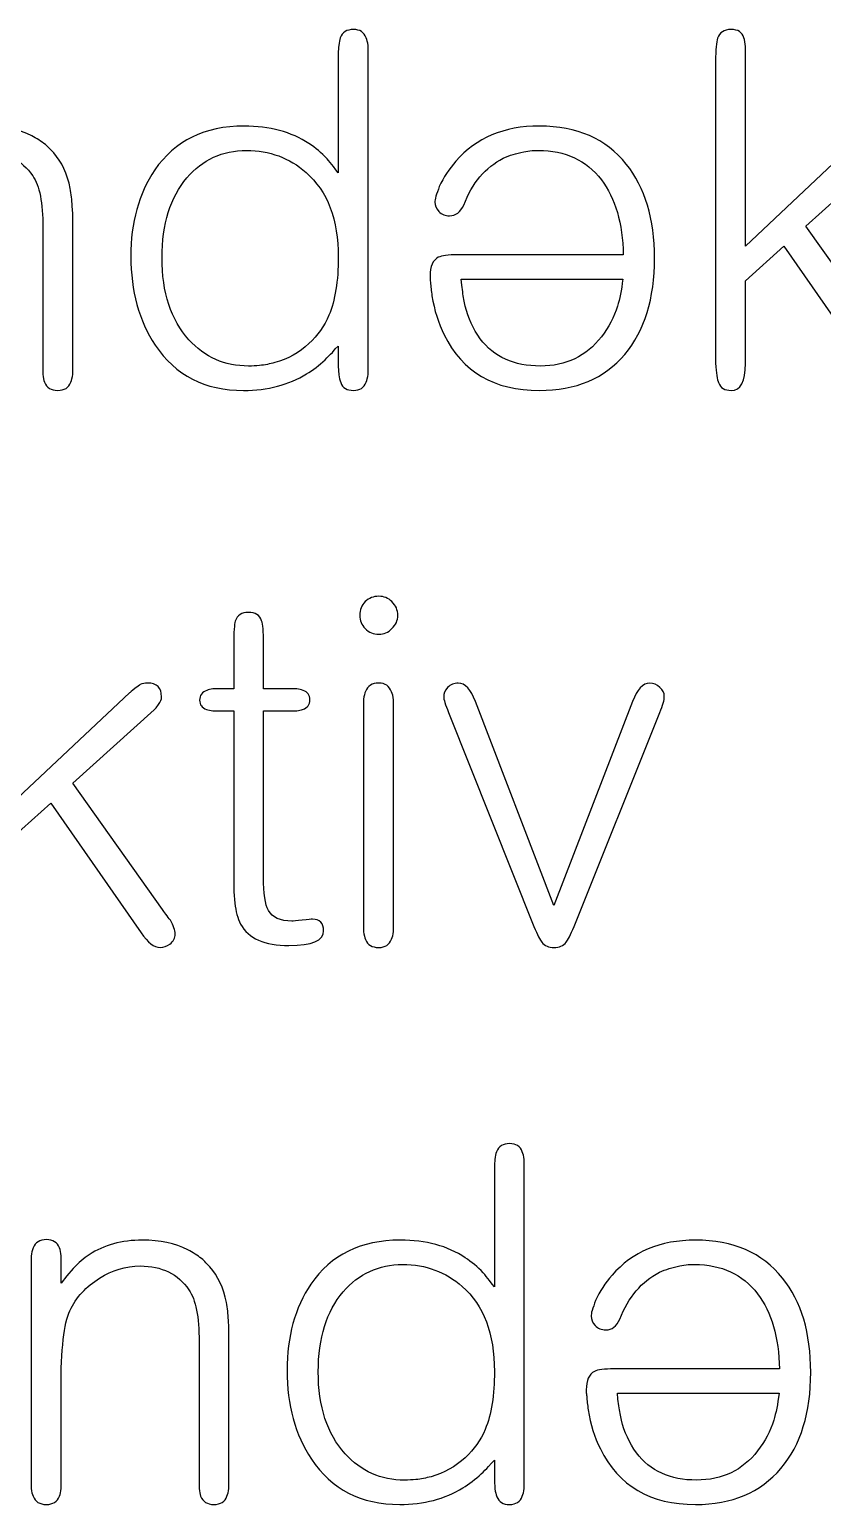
# Model space of a CAD drawing. Header units: centimetres. Extents: x -18.6 to 18.8, y -13 to 11.8.
# Drawn here: x 5.24 to 5.969, y 6.243 to 7.6 of the extents above; entities that cross this region are included whole.
import ezdxf

# ---------------------------------------------------------------- set-up
doc = ezdxf.new("R2010")
doc.units = ezdxf.units.CM
doc.header["$MEASUREMENT"] = 0
doc.layers.add('Layer 1', color=7, linetype='Continuous')

msp = doc.modelspace()

# ---------------------------------------------------------------- linework, layer by layer
at = {"layer": 'Layer 1', "color": 250}
for points, knots in [([(5.52408, 7.57776), (5.52408, 7.58105), (5.52423, 7.58359), (5.52453, 7.58539), (5.52483, 7.58838), (5.52528, 7.59077), (5.52588, 7.59257), (5.52797, 7.59766), (5.53201, 7.6002), (5.538, 7.6002), (5.54398, 7.6002), (5.54787, 7.59766), (5.54967, 7.59257), (5.55056, 7.59077), (5.55116, 7.58838), (5.55146, 7.58539), (5.55146, 7.58539), (5.55146, 7.28286), (5.55146, 7.28286), (5.55116, 7.27986), (5.55056, 7.27747), (5.54967, 7.27567), (5.54787, 7.27059), (5.54398, 7.26804), (5.538, 7.26804), (5.53201, 7.26804), (5.52812, 7.27044), (5.52633, 7.27523), (5.52543, 7.27732), (5.52483, 7.27971), (5.52453, 7.28241), (5.52453, 7.28241), (5.52408, 7.29049), (5.52408, 7.29049), (5.52408, 7.29049), (5.52408, 7.30889), (5.52408, 7.30889), (5.52408, 7.30889), (5.52139, 7.3062), (5.52139, 7.3062), (5.52139, 7.3062), (5.51869, 7.30305), (5.51869, 7.30305), (5.5163, 7.30066), (5.51406, 7.29842), (5.51196, 7.29632), (5.50658, 7.29123), (5.50089, 7.2869), (5.4949, 7.2833), (5.47845, 7.27313), (5.45915, 7.26804), (5.437, 7.26804), (5.40139, 7.26804), (5.37431, 7.28196), (5.35576, 7.30979), (5.3408, 7.33223), (5.33332, 7.35946), (5.33332, 7.39148), (5.33332, 7.4226), (5.34065, 7.44908), (5.35531, 7.47093), (5.37386, 7.49786), (5.40124, 7.51133), (5.43745, 7.51133), (5.46109, 7.51133), (5.48099, 7.50594), (5.49715, 7.49517), (5.50313, 7.49128), (5.50867, 7.48664), (5.51376, 7.48125), (5.51555, 7.47916), (5.5175, 7.47676), (5.51959, 7.47407), (5.51959, 7.47407), (5.52184, 7.47093), (5.52184, 7.47093), (5.52184, 7.47093), (5.52408, 7.46824), (5.52408, 7.46824), (5.52408, 7.46824), (5.52408, 7.57776), (5.52408, 7.57776)], [0, 0, 0, 0, 0.037037, 0.037037, 0.037037, 0.0740741, 0.0740741, 0.0740741, 0.1111111, 0.1111111, 0.1111111, 0.1481481, 0.1481481, 0.1481481, 0.1851852, 0.1851852, 0.1851852, 0.2222222, 0.2222222, 0.2222222, 0.2592593, 0.2592593, 0.2592593, 0.2962963, 0.2962963, 0.2962963, 0.3333333, 0.3333333, 0.3333333, 0.3703704, 0.3703704, 0.3703704, 0.4074074, 0.4074074, 0.4074074, 0.4444444, 0.4444444, 0.4444444, 0.4814815, 0.4814815, 0.4814815, 0.5185185, 0.5185185, 0.5185185, 0.5555556, 0.5555556, 0.5555556, 0.5925926, 0.5925926, 0.5925926, 0.6296296, 0.6296296, 0.6296296, 0.6666667, 0.6666667, 0.6666667, 0.7037037, 0.7037037, 0.7037037, 0.7407407, 0.7407407, 0.7407407, 0.7777778, 0.7777778, 0.7777778, 0.8148148, 0.8148148, 0.8148148, 0.8518519, 0.8518519, 0.8518519, 0.8888889, 0.8888889, 0.8888889, 0.9259259, 0.9259259, 0.9259259, 0.962963, 0.962963, 0.962963, 1, 1, 1, 1]), ([(5.89843, 7.36904), (5.89843, 7.36904), (5.89843, 7.29273), (5.89843, 7.29273), (5.89843, 7.27627), (5.89409, 7.26804), (5.88541, 7.26804), (5.87943, 7.26804), (5.87554, 7.27044), (5.87374, 7.27523), (5.87255, 7.27792), (5.87165, 7.2839), (5.87105, 7.29318), (5.87105, 7.29318), (5.87105, 7.57102), (5.87105, 7.57102), (5.87105, 7.5818), (5.87165, 7.58883), (5.87285, 7.59212), (5.87464, 7.59751), (5.87883, 7.6002), (5.88541, 7.6002), (5.8917, 7.6002), (5.89559, 7.59766), (5.89708, 7.59257), (5.89768, 7.59047), (5.89813, 7.58778), (5.89843, 7.58449), (5.89843, 7.58449), (5.89843, 7.40091), (5.89843, 7.40091), (5.89843, 7.40091), (6.00616, 7.50235), (6.00616, 7.50235), (6.00676, 7.50265), (6.0084, 7.50399), (6.01109, 7.50639), (6.01109, 7.50639), (6.01424, 7.50863), (6.01424, 7.50863), (6.01513, 7.50923), (6.01573, 7.50968), (6.01603, 7.50998), (6.01843, 7.51088), (6.02067, 7.51133), (6.02276, 7.51133), (6.03144, 7.51133), (6.03578, 7.50714), (6.03578, 7.49876), (6.03578, 7.49636), (6.03488, 7.49397), (6.03309, 7.49158), (6.03309, 7.49158), (6.03084, 7.48843), (6.03084, 7.48843), (6.03084, 7.48843), (6.02995, 7.48754), (6.02995, 7.48754), (6.02995, 7.48754), (6.02905, 7.48664), (6.02905, 7.48664), (6.02905, 7.48664), (5.95409, 7.41931), (5.95409, 7.41931), (5.95409, 7.41931), (6.03668, 7.30305), (6.03668, 7.30305), (6.03668, 7.30305), (6.03803, 7.30126), (6.03803, 7.30126), (6.03803, 7.30126), (6.03982, 7.29857), (6.03982, 7.29857), (6.04132, 7.29647), (6.04266, 7.29468), (6.04386, 7.29318), (6.04685, 7.28809), (6.04835, 7.2839), (6.04835, 7.28061), (6.04835, 7.27672), (6.0467, 7.27358), (6.04341, 7.27119), (6.04072, 7.26909), (6.03773, 7.26804), (6.03443, 7.26804), (6.02905, 7.26804), (6.02321, 7.27253), (6.01693, 7.28151), (6.01693, 7.28151), (5.93389, 7.40091), (5.93389, 7.40091), (5.93389, 7.40091), (5.89843, 7.36904), (5.89843, 7.36904)], [0, 0, 0, 0, 0.0322581, 0.0322581, 0.0322581, 0.0645161, 0.0645161, 0.0645161, 0.0967742, 0.0967742, 0.0967742, 0.1290323, 0.1290323, 0.1290323, 0.1612903, 0.1612903, 0.1612903, 0.1935484, 0.1935484, 0.1935484, 0.2258065, 0.2258065, 0.2258065, 0.2580645, 0.2580645, 0.2580645, 0.2903226, 0.2903226, 0.2903226, 0.3225806, 0.3225806, 0.3225806, 0.3548387, 0.3548387, 0.3548387, 0.3870968, 0.3870968, 0.3870968, 0.4193548, 0.4193548, 0.4193548, 0.4516129, 0.4516129, 0.4516129, 0.483871, 0.483871, 0.483871, 0.516129, 0.516129, 0.516129, 0.5483871, 0.5483871, 0.5483871, 0.5806452, 0.5806452, 0.5806452, 0.6129032, 0.6129032, 0.6129032, 0.6451613, 0.6451613, 0.6451613, 0.6774194, 0.6774194, 0.6774194, 0.7096774, 0.7096774, 0.7096774, 0.7419355, 0.7419355, 0.7419355, 0.7741935, 0.7741935, 0.7741935, 0.8064516, 0.8064516, 0.8064516, 0.8387097, 0.8387097, 0.8387097, 0.8709677, 0.8709677, 0.8709677, 0.9032258, 0.9032258, 0.9032258, 0.9354839, 0.9354839, 0.9354839, 0.9677419, 0.9677419, 0.9677419, 1, 1, 1, 1]), ([(5.2799, 7.28286), (5.2796, 7.27986), (5.279, 7.27747), (5.27811, 7.27567), (5.27631, 7.27059), (5.27227, 7.26804), (5.26599, 7.26804), (5.26, 7.26804), (5.25596, 7.27059), (5.25387, 7.27567), (5.25327, 7.27747), (5.25282, 7.27986), (5.25252, 7.28286), (5.25252, 7.28286), (5.25252, 7.41796), (5.25252, 7.41796), (5.25252, 7.44071), (5.24938, 7.45656), (5.2431, 7.46554), (5.23322, 7.4802), (5.21826, 7.48754), (5.19821, 7.48754), (5.18504, 7.48754), (5.17262, 7.4838), (5.16095, 7.47631), (5.14868, 7.46883), (5.13956, 7.45881), (5.13357, 7.44624), (5.12819, 7.43487), (5.12549, 7.41093), (5.12549, 7.37442), (5.12549, 7.37442), (5.12549, 7.28286), (5.12549, 7.28286), (5.12519, 7.27986), (5.12475, 7.27747), (5.12415, 7.27567), (5.12205, 7.27059), (5.11801, 7.26804), (5.11203, 7.26804), (5.10574, 7.26804), (5.1017, 7.27059), (5.09991, 7.27567), (5.09901, 7.27747), (5.09841, 7.27986), (5.09811, 7.28286), (5.09811, 7.28286), (5.09811, 7.49651), (5.09811, 7.49651), (5.09841, 7.49951), (5.09901, 7.50205), (5.09991, 7.50414), (5.102, 7.50923), (5.10604, 7.51177), (5.11203, 7.51177), (5.11801, 7.51177), (5.12205, 7.50923), (5.12415, 7.50414), (5.12475, 7.50235), (5.12519, 7.49995), (5.12549, 7.49696), (5.12549, 7.49696), (5.12549, 7.47183), (5.12549, 7.47183), (5.12549, 7.47183), (5.13088, 7.47856), (5.13088, 7.47856), (5.13088, 7.47856), (5.13672, 7.48529), (5.13672, 7.48529), (5.1415, 7.49038), (5.14644, 7.49457), (5.15153, 7.49786), (5.16499, 7.50684), (5.1813, 7.51133), (5.20045, 7.51133), (5.21631, 7.51133), (5.23023, 7.50833), (5.2422, 7.50235), (5.24669, 7.49995), (5.25088, 7.49726), (5.25477, 7.49427), (5.25746, 7.49188), (5.26, 7.48933), (5.2624, 7.48664), (5.26988, 7.47826), (5.27496, 7.46734), (5.27766, 7.45387), (5.27856, 7.44878), (5.27915, 7.4434), (5.27945, 7.43771), (5.27945, 7.43771), (5.2799, 7.43098), (5.2799, 7.43098), (5.2799, 7.43098), (5.2799, 7.28286), (5.2799, 7.28286)], [0, 0, 0, 0, 0.03125, 0.03125, 0.03125, 0.0625, 0.0625, 0.0625, 0.09375, 0.09375, 0.09375, 0.125, 0.125, 0.125, 0.15625, 0.15625, 0.15625, 0.1875, 0.1875, 0.1875, 0.21875, 0.21875, 0.21875, 0.25, 0.25, 0.25, 0.28125, 0.28125, 0.28125, 0.3125, 0.3125, 0.3125, 0.34375, 0.34375, 0.34375, 0.375, 0.375, 0.375, 0.40625, 0.40625, 0.40625, 0.4375, 0.4375, 0.4375, 0.46875, 0.46875, 0.46875, 0.5, 0.5, 0.5, 0.53125, 0.53125, 0.53125, 0.5625, 0.5625, 0.5625, 0.59375, 0.59375, 0.59375, 0.625, 0.625, 0.625, 0.65625, 0.65625, 0.65625, 0.6875, 0.6875, 0.6875, 0.71875, 0.71875, 0.71875, 0.75, 0.75, 0.75, 0.78125, 0.78125, 0.78125, 0.8125, 0.8125, 0.8125, 0.84375, 0.84375, 0.84375, 0.875, 0.875, 0.875, 0.90625, 0.90625, 0.90625, 0.9375, 0.9375, 0.9375, 0.96875, 0.96875, 0.96875, 1, 1, 1, 1]), ([(5.78622, 7.39283), (5.78562, 7.42185), (5.77888, 7.44489), (5.76602, 7.46195), (5.75225, 7.47991), (5.73295, 7.48888), (5.70811, 7.48888), (5.70811, 7.48888), (5.70228, 7.48888), (5.70228, 7.48888), (5.69959, 7.48858), (5.69704, 7.48813), (5.69465, 7.48754), (5.68777, 7.48634), (5.68148, 7.48439), (5.6758, 7.4817), (5.65934, 7.47332), (5.64722, 7.45896), (5.63944, 7.43861), (5.63645, 7.43203), (5.63211, 7.42874), (5.62642, 7.42874), (5.62253, 7.42874), (5.61924, 7.43008), (5.61655, 7.43278), (5.61415, 7.43547), (5.61296, 7.43831), (5.61296, 7.4413), (5.61296, 7.4425), (5.61326, 7.4443), (5.61385, 7.44669), (5.61475, 7.44938), (5.6158, 7.45238), (5.617, 7.45567), (5.62089, 7.46405), (5.62597, 7.47183), (5.63226, 7.47901), (5.65081, 7.50055), (5.6764, 7.51133), (5.70901, 7.51133), (5.74372, 7.51133), (5.77036, 7.49966), (5.78891, 7.47631), (5.80627, 7.45477), (5.81494, 7.42589), (5.81494, 7.38968), (5.81494, 7.35258), (5.80582, 7.3231), (5.78756, 7.30126), (5.76871, 7.27912), (5.74253, 7.26804), (5.70901, 7.26804), (5.66742, 7.26804), (5.63824, 7.2851), (5.62148, 7.31921), (5.6161, 7.32999), (5.61236, 7.34196), (5.61026, 7.35512), (5.60966, 7.35961), (5.60922, 7.3638), (5.60892, 7.36769), (5.60862, 7.36919), (5.60847, 7.37053), (5.60847, 7.37173), (5.60847, 7.37173), (5.60847, 7.37353), (5.60847, 7.37353), (5.60847, 7.3822), (5.61101, 7.38789), (5.6161, 7.39058), (5.61909, 7.39208), (5.62508, 7.39283), (5.63405, 7.39283), (5.63405, 7.39283), (5.78622, 7.39283), (5.78622, 7.39283)], [0, 0, 0, 0, 0.04, 0.04, 0.04, 0.08, 0.08, 0.08, 0.12, 0.12, 0.12, 0.16, 0.16, 0.16, 0.2, 0.2, 0.2, 0.24, 0.24, 0.24, 0.28, 0.28, 0.28, 0.32, 0.32, 0.32, 0.36, 0.36, 0.36, 0.4, 0.4, 0.4, 0.44, 0.44, 0.44, 0.48, 0.48, 0.48, 0.52, 0.52, 0.52, 0.56, 0.56, 0.56, 0.6, 0.6, 0.6, 0.64, 0.64, 0.64, 0.68, 0.68, 0.68, 0.72, 0.72, 0.72, 0.76, 0.76, 0.76, 0.8, 0.8, 0.8, 0.84, 0.84, 0.84, 0.88, 0.88, 0.88, 0.92, 0.92, 0.92, 0.96, 0.96, 0.96, 1, 1, 1, 1]), ([(5.36204, 7.39013), (5.36204, 7.35811), (5.37027, 7.33298), (5.38673, 7.31473), (5.40139, 7.29857), (5.41965, 7.29049), (5.44149, 7.29049), (5.44508, 7.29049), (5.44852, 7.29064), (5.45181, 7.29094), (5.4566, 7.29153), (5.46124, 7.29243), (5.46573, 7.29363), (5.4777, 7.29692), (5.48817, 7.30276), (5.49715, 7.31113), (5.50523, 7.31862), (5.51136, 7.32729), (5.51555, 7.33717), (5.52124, 7.35093), (5.52408, 7.36874), (5.52408, 7.39058), (5.52408, 7.42529), (5.51421, 7.45133), (5.49446, 7.46868), (5.47919, 7.48215), (5.46094, 7.48888), (5.4397, 7.48888), (5.41755, 7.48888), (5.3993, 7.4805), (5.38493, 7.46375), (5.36967, 7.44579), (5.36204, 7.42125), (5.36204, 7.39013)], [0, 0, 0, 0, 0.0909091, 0.0909091, 0.0909091, 0.1818182, 0.1818182, 0.1818182, 0.2727273, 0.2727273, 0.2727273, 0.3636364, 0.3636364, 0.3636364, 0.4545455, 0.4545455, 0.4545455, 0.5454545, 0.5454545, 0.5454545, 0.6363636, 0.6363636, 0.6363636, 0.7272727, 0.7272727, 0.7272727, 0.8181818, 0.8181818, 0.8181818, 0.9090909, 0.9090909, 0.9090909, 1, 1, 1, 1]), ([(5.63719, 7.37038), (5.63719, 7.37038), (5.63764, 7.365), (5.63764, 7.365), (5.63764, 7.365), (5.63854, 7.35871), (5.63854, 7.35871), (5.63914, 7.35393), (5.63989, 7.34959), (5.64079, 7.3457), (5.64348, 7.33462), (5.64812, 7.3246), (5.6547, 7.31562), (5.66727, 7.29887), (5.68567, 7.29049), (5.70991, 7.29049), (5.73355, 7.29049), (5.75225, 7.29946), (5.76602, 7.31742), (5.7729, 7.3261), (5.77784, 7.33552), (5.78083, 7.3457), (5.78292, 7.35198), (5.78457, 7.36021), (5.78577, 7.37038), (5.78577, 7.37038), (5.63719, 7.37038), (5.63719, 7.37038)], [0, 0, 0, 0, 0.1111111, 0.1111111, 0.1111111, 0.2222222, 0.2222222, 0.2222222, 0.3333333, 0.3333333, 0.3333333, 0.4444444, 0.4444444, 0.4444444, 0.5555556, 0.5555556, 0.5555556, 0.6666667, 0.6666667, 0.6666667, 0.7777778, 0.7777778, 0.7777778, 0.8888889, 0.8888889, 0.8888889, 1, 1, 1, 1]), ([(5.22424, 6.85644), (5.22424, 6.85644), (5.22424, 6.78013), (5.22424, 6.78013), (5.22424, 6.76367), (5.2199, 6.75544), (5.21122, 6.75544), (5.20524, 6.75544), (5.20135, 6.75784), (5.19955, 6.76263), (5.19836, 6.76532), (5.19746, 6.7713), (5.19686, 6.78058), (5.19686, 6.78058), (5.19686, 7.05842), (5.19686, 7.05842), (5.19686, 7.0692), (5.19746, 7.07623), (5.19866, 7.07952), (5.20045, 7.08491), (5.20464, 7.0876), (5.21122, 7.0876), (5.21751, 7.0876), (5.2214, 7.08506), (5.22289, 7.07997), (5.22349, 7.07787), (5.22394, 7.07518), (5.22424, 7.07189), (5.22424, 7.07189), (5.22424, 6.88831), (5.22424, 6.88831), (5.22424, 6.88831), (5.33197, 6.98975), (5.33197, 6.98975), (5.33257, 6.99005), (5.33421, 6.99139), (5.3369, 6.99379), (5.3369, 6.99379), (5.34005, 6.99603), (5.34005, 6.99603), (5.34094, 6.99663), (5.34154, 6.99708), (5.34184, 6.99738), (5.34424, 6.99828), (5.34648, 6.99873), (5.34857, 6.99873), (5.35725, 6.99873), (5.36159, 6.99454), (5.36159, 6.98616), (5.36159, 6.98376), (5.36069, 6.98137), (5.3589, 6.97898), (5.3589, 6.97898), (5.35665, 6.97583), (5.35665, 6.97583), (5.35665, 6.97583), (5.35576, 6.97494), (5.35576, 6.97494), (5.35576, 6.97494), (5.35486, 6.97404), (5.35486, 6.97404), (5.35486, 6.97404), (5.2799, 6.90671), (5.2799, 6.90671), (5.2799, 6.90671), (5.36249, 6.79045), (5.36249, 6.79045), (5.36249, 6.79045), (5.36384, 6.78866), (5.36384, 6.78866), (5.36384, 6.78866), (5.36563, 6.78597), (5.36563, 6.78597), (5.36713, 6.78387), (5.36847, 6.78208), (5.36967, 6.78058), (5.37266, 6.77549), (5.37416, 6.7713), (5.37416, 6.76801), (5.37416, 6.76412), (5.37251, 6.76098), (5.36922, 6.75859), (5.36653, 6.75649), (5.36354, 6.75544), (5.36024, 6.75544), (5.35486, 6.75544), (5.34902, 6.75993), (5.34274, 6.76891), (5.34274, 6.76891), (5.2597, 6.88831), (5.2597, 6.88831), (5.2597, 6.88831), (5.22424, 6.85644), (5.22424, 6.85644)], [0, 0, 0, 0, 0.0322581, 0.0322581, 0.0322581, 0.0645161, 0.0645161, 0.0645161, 0.0967742, 0.0967742, 0.0967742, 0.1290323, 0.1290323, 0.1290323, 0.1612903, 0.1612903, 0.1612903, 0.1935484, 0.1935484, 0.1935484, 0.2258065, 0.2258065, 0.2258065, 0.2580645, 0.2580645, 0.2580645, 0.2903226, 0.2903226, 0.2903226, 0.3225806, 0.3225806, 0.3225806, 0.3548387, 0.3548387, 0.3548387, 0.3870968, 0.3870968, 0.3870968, 0.4193548, 0.4193548, 0.4193548, 0.4516129, 0.4516129, 0.4516129, 0.483871, 0.483871, 0.483871, 0.516129, 0.516129, 0.516129, 0.5483871, 0.5483871, 0.5483871, 0.5806452, 0.5806452, 0.5806452, 0.6129032, 0.6129032, 0.6129032, 0.6451613, 0.6451613, 0.6451613, 0.6774194, 0.6774194, 0.6774194, 0.7096774, 0.7096774, 0.7096774, 0.7419355, 0.7419355, 0.7419355, 0.7741935, 0.7741935, 0.7741935, 0.8064516, 0.8064516, 0.8064516, 0.8387097, 0.8387097, 0.8387097, 0.8709677, 0.8709677, 0.8709677, 0.9032258, 0.9032258, 0.9032258, 0.9354839, 0.9354839, 0.9354839, 0.9677419, 0.9677419, 0.9677419, 1, 1, 1, 1]), ([(5.57884, 7.06112), (5.57884, 7.05633), (5.57704, 7.05229), (5.57345, 7.049), (5.57016, 7.04541), (5.56612, 7.04361), (5.56133, 7.04361), (5.55655, 7.04361), (5.55236, 7.04541), (5.54877, 7.049), (5.54547, 7.05229), (5.54383, 7.05633), (5.54383, 7.06112), (5.54383, 7.0662), (5.54547, 7.07039), (5.54877, 7.07369), (5.55236, 7.07698), (5.55655, 7.07862), (5.56133, 7.07862), (5.56612, 7.07862), (5.57016, 7.07698), (5.57345, 7.07369), (5.57704, 7.07009), (5.57884, 7.06591), (5.57884, 7.06112)], [0, 0, 0, 0, 0.125, 0.125, 0.125, 0.25, 0.25, 0.25, 0.375, 0.375, 0.375, 0.5, 0.5, 0.5, 0.625, 0.625, 0.625, 0.75, 0.75, 0.75, 0.875, 0.875, 0.875, 1, 1, 1, 1]), ([(5.4554, 6.99334), (5.4554, 6.99334), (5.48593, 6.99334), (5.48593, 6.99334), (5.48802, 6.99304), (5.48997, 6.99259), (5.49176, 6.99199), (5.49595, 6.9905), (5.49804, 6.98765), (5.49804, 6.98346), (5.49804, 6.97898), (5.4958, 6.97598), (5.49131, 6.97449), (5.48982, 6.97389), (5.48802, 6.97344), (5.48593, 6.97314), (5.48593, 6.97314), (5.4554, 6.97314), (5.4554, 6.97314), (5.4554, 6.97314), (5.4554, 6.82008), (5.4554, 6.82008), (5.4554, 6.80512), (5.4569, 6.79494), (5.45989, 6.78956), (5.46348, 6.78297), (5.47066, 6.77968), (5.48144, 6.77968), (5.48263, 6.77968), (5.48578, 6.77998), (5.49086, 6.78058), (5.49625, 6.78118), (5.49939, 6.78148), (5.50029, 6.78148), (5.50717, 6.78148), (5.51061, 6.77789), (5.51061, 6.7707), (5.51061, 6.76173), (5.49999, 6.75724), (5.47874, 6.75724), (5.4563, 6.75724), (5.44149, 6.76382), (5.43431, 6.77699), (5.43161, 6.78208), (5.42982, 6.78851), (5.42892, 6.79629), (5.42892, 6.79629), (5.42802, 6.80661), (5.42802, 6.80661), (5.42802, 6.80661), (5.42802, 6.97314), (5.42802, 6.97314), (5.42802, 6.97314), (5.40872, 6.97314), (5.40872, 6.97314), (5.40663, 6.97344), (5.40468, 6.97389), (5.40289, 6.97449), (5.3987, 6.97598), (5.3966, 6.97883), (5.3966, 6.98302), (5.3966, 6.9875), (5.39885, 6.9905), (5.40334, 6.99199), (5.40483, 6.99259), (5.40663, 6.99304), (5.40872, 6.99334), (5.40872, 6.99334), (5.42802, 6.99334), (5.42802, 6.99334), (5.42802, 6.99334), (5.42802, 7.03463), (5.42802, 7.03463), (5.42802, 7.04571), (5.42847, 7.05274), (5.42937, 7.05573), (5.43116, 7.06112), (5.4352, 7.06381), (5.44149, 7.06381), (5.44777, 7.06381), (5.45181, 7.06127), (5.45361, 7.05618), (5.4548, 7.05289), (5.4554, 7.04616), (5.4554, 7.03598), (5.4554, 7.03598), (5.4554, 6.99334), (5.4554, 6.99334)], [0, 0, 0, 0, 0.0344828, 0.0344828, 0.0344828, 0.0689655, 0.0689655, 0.0689655, 0.1034483, 0.1034483, 0.1034483, 0.137931, 0.137931, 0.137931, 0.1724138, 0.1724138, 0.1724138, 0.2068966, 0.2068966, 0.2068966, 0.2413793, 0.2413793, 0.2413793, 0.2758621, 0.2758621, 0.2758621, 0.3103448, 0.3103448, 0.3103448, 0.3448276, 0.3448276, 0.3448276, 0.3793103, 0.3793103, 0.3793103, 0.4137931, 0.4137931, 0.4137931, 0.4482759, 0.4482759, 0.4482759, 0.4827586, 0.4827586, 0.4827586, 0.5172414, 0.5172414, 0.5172414, 0.5517241, 0.5517241, 0.5517241, 0.5862069, 0.5862069, 0.5862069, 0.6206897, 0.6206897, 0.6206897, 0.6551724, 0.6551724, 0.6551724, 0.6896552, 0.6896552, 0.6896552, 0.7241379, 0.7241379, 0.7241379, 0.7586207, 0.7586207, 0.7586207, 0.7931034, 0.7931034, 0.7931034, 0.8275862, 0.8275862, 0.8275862, 0.862069, 0.862069, 0.862069, 0.8965517, 0.8965517, 0.8965517, 0.9310345, 0.9310345, 0.9310345, 0.9655172, 0.9655172, 0.9655172, 1, 1, 1, 1]), ([(5.5748, 6.77026), (5.5745, 6.76726), (5.5739, 6.76487), (5.573, 6.76307), (5.57121, 6.75799), (5.56732, 6.75544), (5.56133, 6.75544), (5.55505, 6.75544), (5.55101, 6.75784), (5.54922, 6.76263), (5.54832, 6.76472), (5.54772, 6.76711), (5.54742, 6.76981), (5.54742, 6.76981), (5.54742, 6.98391), (5.54742, 6.98391), (5.54772, 6.98691), (5.54832, 6.9893), (5.54922, 6.9911), (5.55101, 6.99618), (5.55505, 6.99873), (5.56133, 6.99873), (5.56732, 6.99873), (5.57121, 6.99603), (5.573, 6.99065), (5.5739, 6.98885), (5.5745, 6.98646), (5.5748, 6.98346), (5.5748, 6.98346), (5.5748, 6.77026), (5.5748, 6.77026)], [0, 0, 0, 0, 0.1, 0.1, 0.1, 0.2, 0.2, 0.2, 0.3, 0.3, 0.3, 0.4, 0.4, 0.4, 0.5, 0.5, 0.5, 0.6, 0.6, 0.6, 0.7, 0.7, 0.7, 0.8, 0.8, 0.8, 0.9, 0.9, 0.9, 1, 1, 1, 1]), ([(5.79474, 6.98167), (5.79893, 6.99304), (5.80417, 6.99873), (5.81045, 6.99873), (5.81404, 6.99873), (5.81718, 6.99738), (5.81988, 6.99469), (5.82257, 6.99229), (5.82392, 6.9896), (5.82392, 6.98661), (5.82392, 6.98302), (5.82257, 6.97808), (5.81988, 6.97179), (5.81988, 6.97179), (5.74088, 6.77474), (5.74088, 6.77474), (5.73759, 6.76696), (5.73519, 6.76218), (5.7337, 6.76038), (5.731, 6.75709), (5.72726, 6.75544), (5.72247, 6.75544), (5.71769, 6.75544), (5.71395, 6.75709), (5.71125, 6.76038), (5.70976, 6.76218), (5.70736, 6.76696), (5.70407, 6.77474), (5.70407, 6.77474), (5.62552, 6.97179), (5.62552, 6.97179), (5.62253, 6.97898), (5.62103, 6.98376), (5.62103, 6.98616), (5.62103, 6.98915), (5.62223, 6.99199), (5.62462, 6.99469), (5.62732, 6.99738), (5.63061, 6.99873), (5.6345, 6.99873), (5.64078, 6.99873), (5.64602, 6.99304), (5.65021, 6.98167), (5.65021, 6.98167), (5.72247, 6.79405), (5.72247, 6.79405), (5.72247, 6.79405), (5.79474, 6.98167), (5.79474, 6.98167)], [0, 0, 0, 0, 0.0625, 0.0625, 0.0625, 0.125, 0.125, 0.125, 0.1875, 0.1875, 0.1875, 0.25, 0.25, 0.25, 0.3125, 0.3125, 0.3125, 0.375, 0.375, 0.375, 0.4375, 0.4375, 0.4375, 0.5, 0.5, 0.5, 0.5625, 0.5625, 0.5625, 0.625, 0.625, 0.625, 0.6875, 0.6875, 0.6875, 0.75, 0.75, 0.75, 0.8125, 0.8125, 0.8125, 0.875, 0.875, 0.875, 0.9375, 0.9375, 0.9375, 1, 1, 1, 1]), ([(5.66772, 6.55256), (5.66772, 6.55585), (5.66787, 6.55839), (5.66817, 6.56019), (5.66847, 6.56318), (5.66892, 6.56557), (5.66952, 6.56737), (5.67161, 6.57246), (5.67565, 6.575), (5.68164, 6.575), (5.68762, 6.575), (5.69151, 6.57246), (5.69331, 6.56737), (5.6942, 6.56557), (5.6948, 6.56318), (5.6951, 6.56019), (5.6951, 6.56019), (5.6951, 6.25766), (5.6951, 6.25766), (5.6948, 6.25466), (5.6942, 6.25227), (5.69331, 6.25047), (5.69151, 6.24539), (5.68762, 6.24284), (5.68164, 6.24284), (5.67565, 6.24284), (5.67176, 6.24524), (5.66997, 6.25003), (5.66907, 6.25212), (5.66847, 6.25451), (5.66817, 6.25721), (5.66817, 6.25721), (5.66772, 6.26529), (5.66772, 6.26529), (5.66772, 6.26529), (5.66772, 6.28369), (5.66772, 6.28369), (5.66772, 6.28369), (5.66503, 6.281), (5.66503, 6.281), (5.66503, 6.281), (5.66233, 6.27785), (5.66233, 6.27785), (5.65994, 6.27546), (5.6577, 6.27322), (5.6556, 6.27112), (5.65022, 6.26603), (5.64453, 6.2617), (5.63854, 6.2581), (5.62209, 6.24793), (5.60279, 6.24284), (5.58064, 6.24284), (5.54503, 6.24284), (5.51795, 6.25676), (5.4994, 6.28459), (5.48444, 6.30703), (5.47696, 6.33426), (5.47696, 6.36628), (5.47696, 6.3974), (5.48429, 6.42388), (5.49895, 6.44573), (5.5175, 6.47266), (5.54488, 6.48613), (5.58109, 6.48613), (5.60473, 6.48613), (5.62463, 6.48074), (5.64079, 6.46997), (5.64677, 6.46608), (5.65231, 6.46144), (5.6574, 6.45605), (5.65919, 6.45396), (5.66114, 6.45156), (5.66323, 6.44887), (5.66323, 6.44887), (5.66548, 6.44573), (5.66548, 6.44573), (5.66548, 6.44573), (5.66772, 6.44304), (5.66772, 6.44304), (5.66772, 6.44304), (5.66772, 6.55256), (5.66772, 6.55256)], [0, 0, 0, 0, 0.037037, 0.037037, 0.037037, 0.0740741, 0.0740741, 0.0740741, 0.1111111, 0.1111111, 0.1111111, 0.1481481, 0.1481481, 0.1481481, 0.1851852, 0.1851852, 0.1851852, 0.2222222, 0.2222222, 0.2222222, 0.2592593, 0.2592593, 0.2592593, 0.2962963, 0.2962963, 0.2962963, 0.3333333, 0.3333333, 0.3333333, 0.3703704, 0.3703704, 0.3703704, 0.4074074, 0.4074074, 0.4074074, 0.4444444, 0.4444444, 0.4444444, 0.4814815, 0.4814815, 0.4814815, 0.5185185, 0.5185185, 0.5185185, 0.5555556, 0.5555556, 0.5555556, 0.5925926, 0.5925926, 0.5925926, 0.6296296, 0.6296296, 0.6296296, 0.6666667, 0.6666667, 0.6666667, 0.7037037, 0.7037037, 0.7037037, 0.7407407, 0.7407407, 0.7407407, 0.7777778, 0.7777778, 0.7777778, 0.8148148, 0.8148148, 0.8148148, 0.8518519, 0.8518519, 0.8518519, 0.8888889, 0.8888889, 0.8888889, 0.9259259, 0.9259259, 0.9259259, 0.962963, 0.962963, 0.962963, 1, 1, 1, 1]), ([(5.42354, 6.25766), (5.42324, 6.25466), (5.42264, 6.25227), (5.42175, 6.25047), (5.41995, 6.24539), (5.41591, 6.24284), (5.40963, 6.24284), (5.40364, 6.24284), (5.3996, 6.24539), (5.39751, 6.25047), (5.39691, 6.25227), (5.39646, 6.25466), (5.39616, 6.25766), (5.39616, 6.25766), (5.39616, 6.39276), (5.39616, 6.39276), (5.39616, 6.41551), (5.39302, 6.43136), (5.38674, 6.44034), (5.37686, 6.455), (5.3619, 6.46234), (5.34185, 6.46234), (5.32868, 6.46234), (5.31626, 6.4586), (5.30459, 6.45111), (5.29232, 6.44363), (5.2832, 6.43361), (5.27721, 6.42104), (5.27183, 6.40967), (5.26913, 6.38573), (5.26913, 6.34922), (5.26913, 6.34922), (5.26913, 6.25766), (5.26913, 6.25766), (5.26883, 6.25466), (5.26839, 6.25227), (5.26779, 6.25047), (5.26569, 6.24539), (5.26165, 6.24284), (5.25567, 6.24284), (5.24938, 6.24284), (5.24534, 6.24539), (5.24355, 6.25047), (5.24265, 6.25227), (5.24205, 6.25466), (5.24175, 6.25766), (5.24175, 6.25766), (5.24175, 6.47131), (5.24175, 6.47131), (5.24205, 6.47431), (5.24265, 6.47685), (5.24355, 6.47894), (5.24564, 6.48403), (5.24968, 6.48657), (5.25567, 6.48657), (5.26165, 6.48657), (5.26569, 6.48403), (5.26779, 6.47894), (5.26839, 6.47715), (5.26883, 6.47475), (5.26913, 6.47176), (5.26913, 6.47176), (5.26913, 6.44663), (5.26913, 6.44663), (5.26913, 6.44663), (5.27452, 6.45336), (5.27452, 6.45336), (5.27452, 6.45336), (5.28036, 6.46009), (5.28036, 6.46009), (5.28514, 6.46518), (5.29008, 6.46937), (5.29517, 6.47266), (5.30863, 6.48164), (5.32494, 6.48613), (5.34409, 6.48613), (5.35995, 6.48613), (5.37387, 6.48313), (5.38584, 6.47715), (5.39033, 6.47475), (5.39452, 6.47206), (5.39841, 6.46907), (5.4011, 6.46668), (5.40364, 6.46413), (5.40604, 6.46144), (5.41352, 6.45306), (5.4186, 6.44214), (5.4213, 6.42867), (5.4222, 6.42358), (5.42279, 6.4182), (5.42309, 6.41251), (5.42309, 6.41251), (5.42354, 6.40578), (5.42354, 6.40578), (5.42354, 6.40578), (5.42354, 6.25766), (5.42354, 6.25766)], [0, 0, 0, 0, 0.03125, 0.03125, 0.03125, 0.0625, 0.0625, 0.0625, 0.09375, 0.09375, 0.09375, 0.125, 0.125, 0.125, 0.15625, 0.15625, 0.15625, 0.1875, 0.1875, 0.1875, 0.21875, 0.21875, 0.21875, 0.25, 0.25, 0.25, 0.28125, 0.28125, 0.28125, 0.3125, 0.3125, 0.3125, 0.34375, 0.34375, 0.34375, 0.375, 0.375, 0.375, 0.40625, 0.40625, 0.40625, 0.4375, 0.4375, 0.4375, 0.46875, 0.46875, 0.46875, 0.5, 0.5, 0.5, 0.53125, 0.53125, 0.53125, 0.5625, 0.5625, 0.5625, 0.59375, 0.59375, 0.59375, 0.625, 0.625, 0.625, 0.65625, 0.65625, 0.65625, 0.6875, 0.6875, 0.6875, 0.71875, 0.71875, 0.71875, 0.75, 0.75, 0.75, 0.78125, 0.78125, 0.78125, 0.8125, 0.8125, 0.8125, 0.84375, 0.84375, 0.84375, 0.875, 0.875, 0.875, 0.90625, 0.90625, 0.90625, 0.9375, 0.9375, 0.9375, 0.96875, 0.96875, 0.96875, 1, 1, 1, 1]), ([(5.92986, 6.36763), (5.92926, 6.39665), (5.92252, 6.41969), (5.90966, 6.43675), (5.89589, 6.45471), (5.87659, 6.46368), (5.85175, 6.46368), (5.85175, 6.46368), (5.84592, 6.46368), (5.84592, 6.46368), (5.84323, 6.46338), (5.84068, 6.46293), (5.83829, 6.46234), (5.83141, 6.46114), (5.82512, 6.45919), (5.81944, 6.4565), (5.80298, 6.44812), (5.79086, 6.43376), (5.78308, 6.41341), (5.78009, 6.40683), (5.77575, 6.40354), (5.77006, 6.40354), (5.76617, 6.40354), (5.76288, 6.40488), (5.76019, 6.40758), (5.75779, 6.41027), (5.7566, 6.41311), (5.7566, 6.4161), (5.7566, 6.4173), (5.7569, 6.4191), (5.75749, 6.42149), (5.75839, 6.42418), (5.75944, 6.42718), (5.76064, 6.43047), (5.76453, 6.43885), (5.76961, 6.44663), (5.7759, 6.45381), (5.79445, 6.47535), (5.82004, 6.48613), (5.85265, 6.48613), (5.88736, 6.48613), (5.914, 6.47446), (5.93255, 6.45111), (5.94991, 6.42957), (5.95858, 6.40069), (5.95858, 6.36448), (5.95858, 6.32738), (5.94946, 6.2979), (5.9312, 6.27606), (5.91235, 6.25392), (5.88617, 6.24284), (5.85265, 6.24284), (5.81106, 6.24284), (5.78188, 6.2599), (5.76512, 6.29401), (5.75974, 6.30479), (5.756, 6.31676), (5.7539, 6.32992), (5.7533, 6.33441), (5.75286, 6.3386), (5.75256, 6.34249), (5.75226, 6.34399), (5.75211, 6.34533), (5.75211, 6.34653), (5.75211, 6.34653), (5.75211, 6.34833), (5.75211, 6.34833), (5.75211, 6.357), (5.75465, 6.36269), (5.75974, 6.36538), (5.76273, 6.36688), (5.76872, 6.36763), (5.77769, 6.36763), (5.77769, 6.36763), (5.92986, 6.36763), (5.92986, 6.36763)], [0, 0, 0, 0, 0.04, 0.04, 0.04, 0.08, 0.08, 0.08, 0.12, 0.12, 0.12, 0.16, 0.16, 0.16, 0.2, 0.2, 0.2, 0.24, 0.24, 0.24, 0.28, 0.28, 0.28, 0.32, 0.32, 0.32, 0.36, 0.36, 0.36, 0.4, 0.4, 0.4, 0.44, 0.44, 0.44, 0.48, 0.48, 0.48, 0.52, 0.52, 0.52, 0.56, 0.56, 0.56, 0.6, 0.6, 0.6, 0.64, 0.64, 0.64, 0.68, 0.68, 0.68, 0.72, 0.72, 0.72, 0.76, 0.76, 0.76, 0.8, 0.8, 0.8, 0.84, 0.84, 0.84, 0.88, 0.88, 0.88, 0.92, 0.92, 0.92, 0.96, 0.96, 0.96, 1, 1, 1, 1]), ([(5.50568, 6.36493), (5.50568, 6.33291), (5.51391, 6.30778), (5.53037, 6.28953), (5.54503, 6.27337), (5.56329, 6.26529), (5.58513, 6.26529), (5.58872, 6.26529), (5.59216, 6.26544), (5.59545, 6.26574), (5.60024, 6.26633), (5.60488, 6.26723), (5.60937, 6.26843), (5.62134, 6.27172), (5.63181, 6.27756), (5.64079, 6.28593), (5.64887, 6.29342), (5.655, 6.30209), (5.65919, 6.31197), (5.66488, 6.32573), (5.66772, 6.34354), (5.66772, 6.36538), (5.66772, 6.40009), (5.65785, 6.42613), (5.6381, 6.44348), (5.62283, 6.45695), (5.60458, 6.46368), (5.58334, 6.46368), (5.56119, 6.46368), (5.54294, 6.4553), (5.52857, 6.43855), (5.51331, 6.42059), (5.50568, 6.39605), (5.50568, 6.36493)], [0, 0, 0, 0, 0.0909091, 0.0909091, 0.0909091, 0.1818182, 0.1818182, 0.1818182, 0.2727273, 0.2727273, 0.2727273, 0.3636364, 0.3636364, 0.3636364, 0.4545455, 0.4545455, 0.4545455, 0.5454545, 0.5454545, 0.5454545, 0.6363636, 0.6363636, 0.6363636, 0.7272727, 0.7272727, 0.7272727, 0.8181818, 0.8181818, 0.8181818, 0.9090909, 0.9090909, 0.9090909, 1, 1, 1, 1]), ([(5.78083, 6.34518), (5.78083, 6.34518), (5.78128, 6.3398), (5.78128, 6.3398), (5.78128, 6.3398), (5.78218, 6.33351), (5.78218, 6.33351), (5.78278, 6.32873), (5.78353, 6.32439), (5.78443, 6.3205), (5.78712, 6.30942), (5.79176, 6.2994), (5.79834, 6.29042), (5.81091, 6.27367), (5.82931, 6.26529), (5.85355, 6.26529), (5.87719, 6.26529), (5.89589, 6.27426), (5.90966, 6.29222), (5.91654, 6.3009), (5.92148, 6.31032), (5.92447, 6.3205), (5.92656, 6.32678), (5.92821, 6.33501), (5.92941, 6.34518), (5.92941, 6.34518), (5.78083, 6.34518), (5.78083, 6.34518)], [0, 0, 0, 0, 0.1111111, 0.1111111, 0.1111111, 0.2222222, 0.2222222, 0.2222222, 0.3333333, 0.3333333, 0.3333333, 0.4444444, 0.4444444, 0.4444444, 0.5555556, 0.5555556, 0.5555556, 0.6666667, 0.6666667, 0.6666667, 0.7777778, 0.7777778, 0.7777778, 0.8888889, 0.8888889, 0.8888889, 1, 1, 1, 1])]:
    msp.add_open_spline(points, degree=3, knots=knots, dxfattribs=at)

doc.saveas('drawing.dxf')
